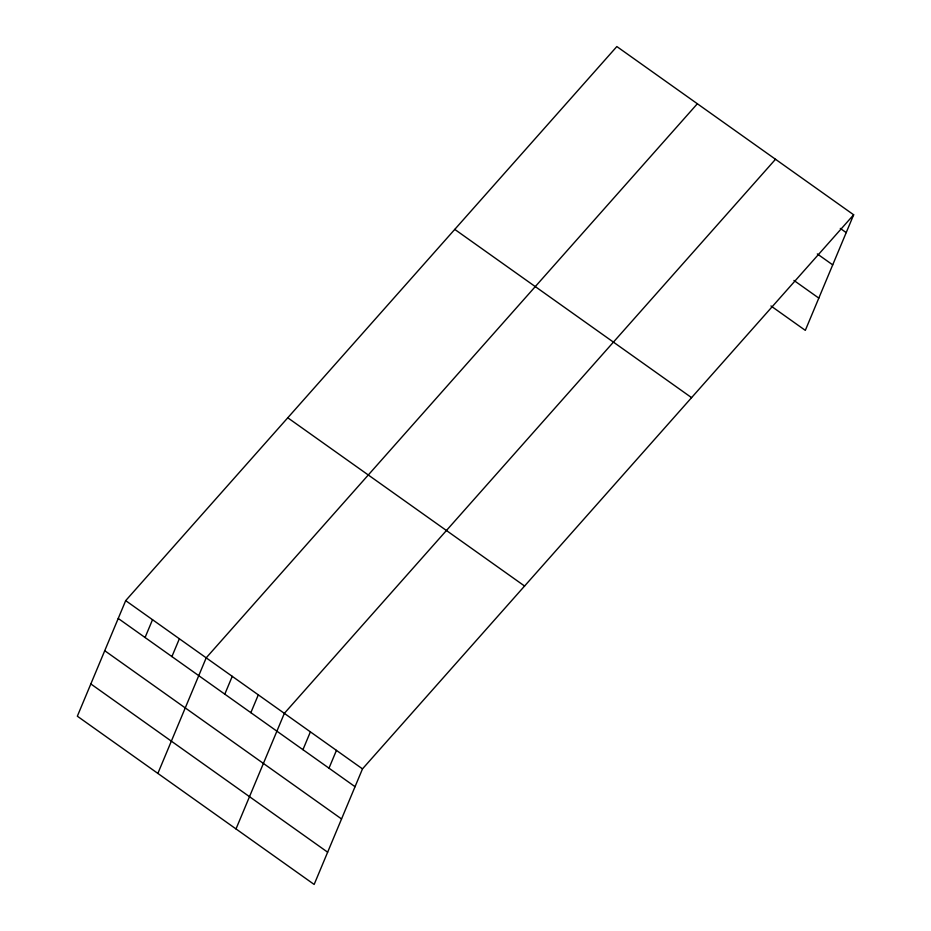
<?xml version="1.0" encoding="UTF-8"?>
<svg xmlns="http://www.w3.org/2000/svg" width="931" height="931" viewBox="0 0 931 931"><rect width="100%" height="100%" fill="white"/><g stroke="black" fill="none" stroke-linecap="round" stroke-linejoin="round"><path stroke-width="1.4" d="M125.685 600.635L77.343 716.207L314.154 884.45L362.496 768.878L853.657 214.793L616.846 46.55L125.685 600.635L362.496 768.878M145.073 637.514L152.533 619.697M171.909 656.588L179.369 638.771M157.863 773.417L206.205 657.833L697.366 103.748M224.802 694.154L232.25 676.337M250.846 712.669L258.306 694.852M236.009 828.927L284.351 713.355L775.511 159.271M302.947 749.676L310.395 731.859M328.992 768.18L336.452 750.363M853.657 214.793L805.315 330.365L770.973 305.973M840.286 228.398L846.209 232.61M817.313 253.93L832.71 264.87M793.945 280.44L818.803 298.106M454.77 229.398L691.57 397.642M287.772 417.786L524.584 586.03M118.237 618.452L355.048 786.695M104.738 650.711L341.549 818.954M90.842 683.948L327.642 852.191"/></g></svg>
